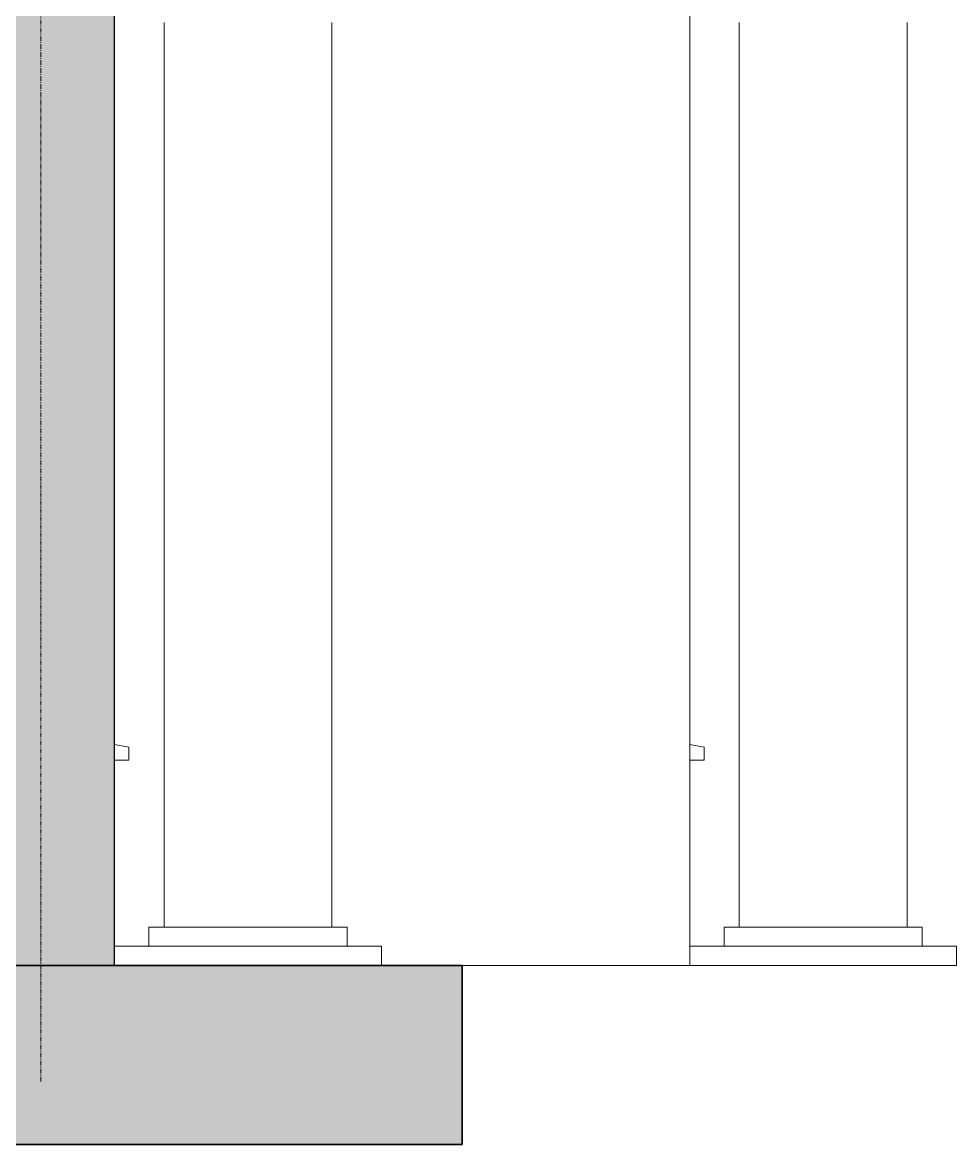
# Model space of a CAD drawing. Header units: inches. Extents: x -657 to 218, y -22 to 381.
# Drawn here: x 53.5 to 150, y -18.5 to 97.4 of the extents above; entities that cross this region are included whole.
import ezdxf

# ---------------------------------------------------------------- set-up
doc = ezdxf.new("R2010")
doc.units = ezdxf.units.IN
doc.header["$MEASUREMENT"] = 0
doc.linetypes.add('Centre', pattern=[1.181102, 0.472441, -0.23622, 0.23622, -0.23622])
doc.linetypes.add('Grid Line', pattern=[0.826772, 0.472441, -0.11811, 0.11811, -0.11811])
for name, color, linetype, lineweight in [('A-COLS', 52, 'Continuous', 9), ('A-FLOR', 192, 'Continuous', 9), ('A-FLOR-LEVL', 51, 'Continuous', 9), ('A-FLOR-PATT', 8, 'Continuous', 9), ('A-GLAZ', 151, 'Continuous', 9), ('A-WALL', 113, 'Continuous', 9), ('A-WALL-PATT', 111, 'Continuous', 9), ('S-GRID', 1, 'Continuous', 9)]:
    doc.layers.add(name, color=color, linetype=linetype, lineweight=lineweight)

# ---------------------------------------------------------------- blocks, each defined once
blk = doc.blocks.new('Arched _2_ - Arched _2_-560901-Section 2')
at = {"layer": 'A-GLAZ'}
for p, q in [((64.54, 22.53), (63.06, 22.79)), ((64.54, 21.2), (64.54, 22.53)), ((63.06, 21.2), (64.54, 21.2))]:
    blk.add_line(p, q, dxfattribs=at)

msp = doc.modelspace()

# ---------------------------------------------------------------- hatches: boundary and pattern name
at = {"layer": 'A-FLOR-PATT'}
msp.add_hatch(color=256, dxfattribs=at).paths.add_polyline_path([(-14.99, -18.5), (98.98, -18.5), (98.98, 0), (-39.02, 0), (-39.02, -18.5)])
at = {"layer": 'A-WALL-PATT'}
msp.add_hatch(color=256, dxfattribs=at).paths.add_polyline_path([(51.65, 0), (63.06, 0), (63.06, 120), (51.65, 120), (51.65, 21.74)])

# ---------------------------------------------------------------- linework, layer by layer
at = {"layer": 'A-COLS'}
for p, q in [((68.18, 97.36), (68.18, 3.94)), ((85.5, 3.94), (85.5, 97.36)), ((127.59, 97.36), (127.59, 3.94)), ((144.92, 3.94), (144.92, 97.36)), ((66.61, 3.94), (66.61, 1.97)), ((87.08, 3.94), (66.61, 3.94)), ((87.08, 1.97), (87.08, 3.94)), ((126.02, 3.94), (126.02, 1.97)), ((146.49, 3.94), (126.02, 3.94)), ((146.49, 1.97), (146.49, 3.94)), ((63.06, 1.97), (90.62, 1.97)), ((90.62, 0), (90.62, 1.97)), ((122.48, 1.97), (150.04, 1.97)), ((150.04, 0), (150.04, 1.97)), ((122.48, 0), (150.04, 0))]:
    msp.add_line(p, q, dxfattribs=at)
at = {"layer": 'A-FLOR', "lineweight": 35}
for p, q in [((98.98, 0), (-48.67, 0)), ((98.98, -18.5), (98.98, 0)), ((-568.35, -18.5), (98.98, -18.5))]:
    msp.add_line(p, q, dxfattribs=at)
at = {"layer": 'A-FLOR-LEVL', "linetype": 'Centre'}
msp.add_line((-100, 0), (100, 0), dxfattribs=at)
at = {"layer": 'A-WALL', "lineweight": 25}
msp.add_line((63.06, 0), (63.06, 151.5), dxfattribs=at)
at = {"layer": 'A-WALL'}
for p in [(122.48, 110.27), (98.98, 0)]:
    msp.add_line(p, (122.48, 0), dxfattribs=at)
at = {"layer": 'S-GRID', "linetype": 'Grid Line'}
msp.add_line((55.43, -12), (55.43, 216), dxfattribs=at)

# ---------------------------------------------------------------- block references
at = {"layer": 'A-GLAZ'}
for p in [(0, 0), (59.41, 0)]:
    msp.add_blockref('Arched _2_ - Arched _2_-560901-Section 2', p, dxfattribs=at)

doc.saveas('drawing.dxf')
